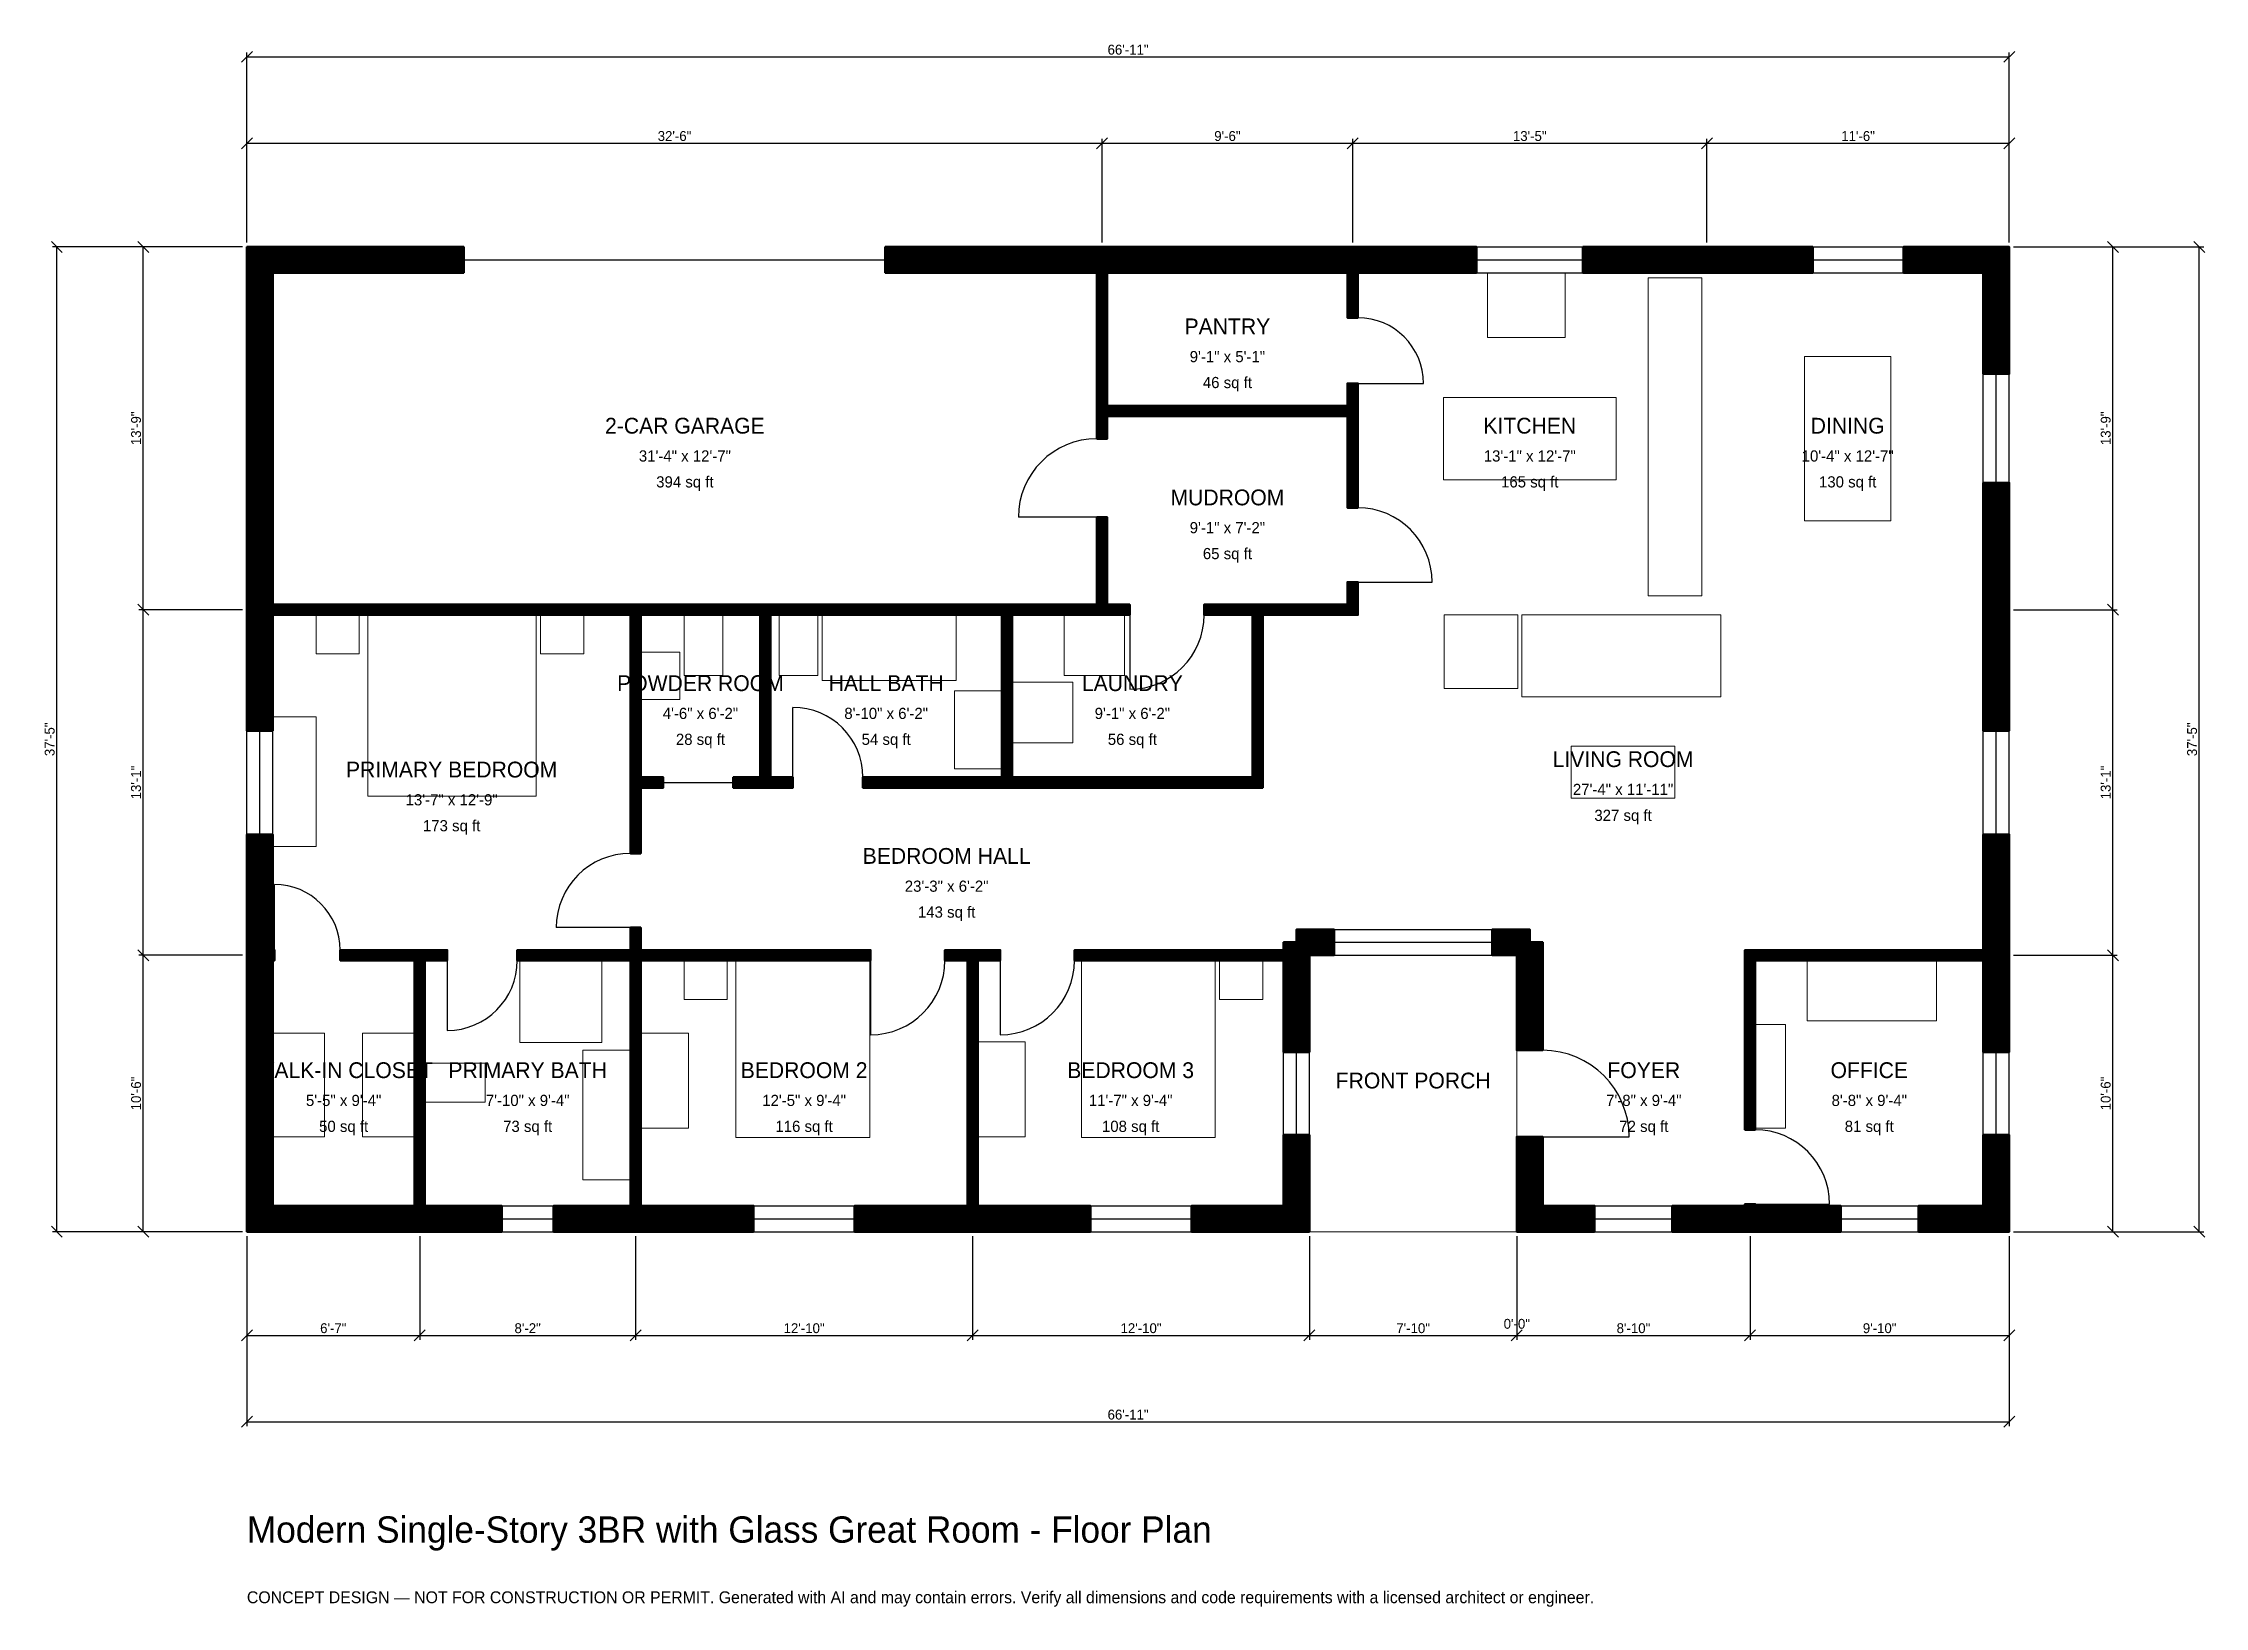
# Model space of a CAD drawing. Header units: inches. Extents: x -93 to 892, y -171 to 542.
import ezdxf
from ezdxf.enums import TextEntityAlignment as Align

# ---------------------------------------------------------------- set-up
doc = ezdxf.new("R2010")
doc.units = ezdxf.units.IN
doc.header["$MEASUREMENT"] = 0
doc.linetypes.add('DASHED', pattern=[0.6, 0.5, -0.1])
for name, color, linetype, lineweight in [('A-ANNO-DIMS', 1, 'Continuous', 13), ('A-ANNO-TEXT', 7, 'Continuous', 18), ('A-AREA-IDEN', 7, 'Continuous', 18), ('A-DOOR', 2, 'Continuous', 25), ('A-FLOR-FIXT', 9, 'Continuous', 13), ('A-FURN', 9, 'Continuous', 13), ('A-GLAZ', 4, 'Continuous', 25), ('A-SITE-PAVE', 8, 'Continuous', 13), ('A-WALL', 7, 'Continuous', 50), ('A-WALL-PATT', 8, 'Continuous', 13)]:
    doc.layers.add(name, color=color, linetype=linetype, lineweight=lineweight)
doc.dimstyles.new('PLAN', dxfattribs={"dimtxt": 4.5, "dimasz": 3, "dimexe": 2, "dimexo": 2, "dimgap": 1, "dimtad": 1, "dimdec": 0, "dimlunit": 4, "dimtsz": 2.5, "dimcen": 2.5, "dimclrd": 1, "dimclre": 1, "dimazin": 3, "dimtfac": 1, "dimtmove": 0, "dimatfit": 3})

msp = doc.modelspace()

# ---------------------------------------------------------------- hatches: boundary and pattern name
at = {"layer": 'A-WALL-PATT'}
h = msp.add_hatch(dxfattribs=at)
h.set_pattern_fill('ANSI31', color=8, scale=0.8)
h.paths.add_polyline_path([(171.2598, 0), (139.7638, 0), (139.7638, 11.811), (171.2598, 11.811), (174.8031, 11.811), (174.8031, 123.622), (123.2283, 123.622), (123.2283, 128.3465), (174.8031, 128.3465), (174.8031, 138.5827), (179.5276, 138.5827), (179.5276, 128.3465), (284.252, 128.3465), (284.252, 123.622), (179.5276, 123.622), (179.5276, 11.811), (183.0709, 11.811), (230.9055, 11.811), (230.9055, 0), (183.0709, 0), (179.5276, 0), (179.5276, 0), (174.8031, 0), (174.8031, 0), (171.2598, 0)])
h.paths.add_polyline_path([(84.6457, 0), (81.1024, 0), (81.1024, 0), (76.378, 0), (76.378, 0), (72.8346, 0), (11.811, 0), (11.811, 0), (0, 0), (0, 0), (0, 0), (0, 11.811), (0, 11.811), (0, 120.0787), (0, 123.622), (0, 123.622), (0, 128.3465), (0, 128.3465), (0, 131.8898), (0, 181.1024), (11.811, 181.1024), (11.811, 131.8898), (11.811, 128.3465), (12.5984, 128.3465), (12.5984, 123.622), (11.811, 123.622), (11.811, 120.0787), (11.811, 11.811), (72.8346, 11.811), (76.378, 11.811), (76.378, 123.622), (42.5197, 123.622), (42.5197, 128.3465), (76.378, 128.3465), (81.1024, 128.3465), (91.3386, 128.3465), (91.3386, 123.622), (81.1024, 123.622), (81.1024, 11.811), (84.6457, 11.811), (116.1417, 11.811), (116.1417, 0), (84.6457, 0)])
h.paths.add_polyline_path([(0, 277.5591), (0, 281.1024), (0, 281.1024), (0, 285.8268), (0, 285.8268), (0, 289.3701), (0, 437.0079), (0, 437.0079), (0, 448.8189), (0, 448.8189), (0, 448.8189), (11.811, 448.8189), (11.811, 448.8189), (98.8189, 448.8189), (98.8189, 437.0079), (11.811, 437.0079), (11.811, 289.3701), (11.811, 285.8268), (174.8031, 285.8268), (179.5276, 285.8268), (233.8583, 285.8268), (238.5827, 285.8268), (344.0945, 285.8268), (348.8189, 285.8268), (387.4016, 285.8268), (387.4016, 325.5906), (392.126, 325.5906), (392.126, 285.8268), (402.3622, 285.8268), (402.3622, 281.1024), (392.126, 281.1024), (387.4016, 281.1024), (348.8189, 281.1024), (348.8189, 207.0866), (458.2677, 207.0866), (458.2677, 281.1024), (458.2677, 281.1024), (436.2205, 281.1024), (436.2205, 285.8268), (458.2677, 285.8268), (458.2677, 285.8268), (462.9921, 285.8268), (501.5748, 285.8268), (501.5748, 296.063), (506.2992, 296.063), (506.2992, 285.8268), (506.2992, 281.1024), (501.5748, 281.1024), (462.9921, 281.1024), (462.9921, 202.3622), (462.9921, 202.3622), (458.2677, 202.3622), (348.8189, 202.3622), (344.0945, 202.3622), (280.7087, 202.3622), (280.7087, 207.0866), (344.0945, 207.0866), (344.0945, 281.1024), (238.5827, 281.1024), (238.5827, 207.0866), (248.8189, 207.0866), (248.8189, 202.3622), (238.5827, 202.3622), (233.8583, 202.3622), (221.6535, 202.3622), (221.6535, 207.0866), (233.8583, 207.0866), (233.8583, 281.1024), (179.5276, 281.1024), (179.5276, 207.0866), (189.7638, 207.0866), (189.7638, 202.3622), (179.5276, 202.3622), (179.5276, 172.4409), (174.8031, 172.4409), (174.8031, 202.3622), (174.8031, 207.0866), (174.8031, 281.1024), (11.811, 281.1024), (11.811, 277.5591), (11.811, 228.3465), (0, 228.3465), (0, 277.5591)])
h.paths.add_polyline_path([(383.8583, 448.8189), (387.4016, 448.8189), (387.4016, 448.8189), (392.126, 448.8189), (392.126, 448.8189), (395.6693, 448.8189), (498.0315, 448.8189), (501.5748, 448.8189), (501.5748, 448.8189), (506.2992, 448.8189), (506.2992, 448.8189), (509.8425, 448.8189), (560.4331, 448.8189), (560.4331, 437.0079), (509.8425, 437.0079), (506.2992, 437.0079), (506.2992, 416.5354), (501.5748, 416.5354), (501.5748, 437.0079), (498.0315, 437.0079), (395.6693, 437.0079), (392.126, 437.0079), (392.126, 376.378), (501.5748, 376.378), (501.5748, 386.6142), (506.2992, 386.6142), (506.2992, 376.378), (506.2992, 371.6535), (506.2992, 329.9213), (501.5748, 329.9213), (501.5748, 371.6535), (392.126, 371.6535), (392.126, 361.4173), (387.4016, 361.4173), (387.4016, 371.6535), (387.4016, 376.378), (387.4016, 437.0079), (383.8583, 437.0079), (290.9449, 437.0079), (290.9449, 448.8189), (383.8583, 448.8189)])
h.paths.add_polyline_path([(659.4488, 448.8189), (671.2598, 448.8189), (713.5827, 448.8189), (713.5827, 437.0079), (671.2598, 437.0079), (659.4488, 437.0079), (608.8583, 437.0079), (608.8583, 448.8189), (659.4488, 448.8189)])
h.paths.add_polyline_path([(791.3386, 448.8189), (791.3386, 448.8189), (803.1496, 448.8189), (803.1496, 448.8189), (803.1496, 448.8189), (803.1496, 437.0079), (803.1496, 437.0079), (803.1496, 390.9449), (791.3386, 390.9449), (791.3386, 437.0079), (754.9213, 437.0079), (754.9213, 448.8189), (791.3386, 448.8189)])
h.paths.add_polyline_path([(803.1496, 289.3701), (803.1496, 277.5591), (803.1496, 228.3465), (791.3386, 228.3465), (791.3386, 277.5591), (791.3386, 289.3701), (791.3386, 341.3386), (803.1496, 341.3386), (803.1496, 289.3701)])
h.paths.add_polyline_path([(803.1496, 131.8898), (803.1496, 128.3465), (803.1496, 128.3465), (803.1496, 123.622), (803.1496, 123.622), (803.1496, 120.0787), (803.1496, 81.8898), (791.3386, 81.8898), (791.3386, 120.0787), (791.3386, 123.622), (687.4016, 123.622), (687.4016, 46.4567), (682.6772, 46.4567), (682.6772, 123.622), (682.6772, 128.3465), (687.4016, 128.3465), (791.3386, 128.3465), (791.3386, 131.8898), (791.3386, 181.1024), (803.1496, 181.1024), (803.1496, 131.8898)])
h.paths.add_polyline_path([(803.1496, 11.811), (803.1496, 11.811), (803.1496, 0), (803.1496, 0), (803.1496, 0), (791.3386, 0), (791.3386, 0), (761.811, 0), (761.811, 11.811), (791.3386, 11.811), (791.3386, 44.0945), (803.1496, 44.0945), (803.1496, 11.811)])
h.paths.add_polyline_path([(690.9449, 0), (687.4016, 0), (687.4016, 0), (682.6772, 0), (682.6772, 0), (679.1339, 0), (649.6063, 0), (649.6063, 11.811), (679.1339, 11.811), (682.6772, 11.811), (682.6772, 12.5984), (687.4016, 12.5984), (687.4016, 11.811), (690.9449, 11.811), (726.378, 11.811), (726.378, 0), (690.9449, 0)])
h.paths.add_polyline_path([(590.5512, 0), (590.5512, 0), (578.7402, 0), (578.7402, 0), (578.7401, 0), (578.7401, 11.811), (578.7402, 11.811), (578.7402, 43.3071), (590.5512, 43.3071), (590.5512, 11.811), (614.1732, 11.811), (614.1732, 0), (590.5512, 0)])
h.paths.add_polyline_path([(578.7402, 125.9843), (567.5197, 125.9843), (567.5197, 137.7953), (584.6457, 137.7953), (584.6457, 131.8898), (590.5512, 131.8898), (590.5512, 82.6772), (578.7402, 82.6772), (578.7402, 125.9843)])
h.paths.add_polyline_path([(486.6142, 125.9843), (486.6142, 125.9842), (484.252, 125.9842), (484.252, 123.622), (484.252, 123.622), (484.252, 81.8898), (472.4409, 81.8898), (472.4409, 123.622), (462.9921, 123.622), (458.2677, 123.622), (377.1654, 123.622), (377.1654, 128.3465), (458.2677, 128.3465), (462.9921, 128.3465), (472.4409, 128.3465), (472.4409, 131.8898), (478.3465, 131.8898), (478.3465, 137.7953), (495.4724, 137.7953), (495.4724, 125.9843), (486.6142, 125.9843)])
h.paths.add_polyline_path([(484.252, 11.811), (484.252, 11.811), (484.252, 0), (484.252, 0), (484.252, 0), (472.4409, 0), (472.4409, 0), (430.5118, 0), (430.5118, 11.811), (472.4409, 11.811), (472.4409, 44.0945), (484.252, 44.0945), (484.252, 11.811)])
h.paths.add_polyline_path([(336.6142, 0), (333.0709, 0), (333.0709, 0), (328.3465, 0), (328.3465, 0), (324.8031, 0), (276.9685, 0), (276.9685, 11.811), (324.8031, 11.811), (328.3465, 11.811), (328.3465, 123.622), (318.1102, 123.622), (318.1102, 128.3465), (328.3465, 128.3465), (333.0709, 128.3465), (343.3071, 128.3465), (343.3071, 123.622), (333.0709, 123.622), (333.0709, 11.811), (336.6142, 11.811), (384.4488, 11.811), (384.4488, 0), (336.6142, 0)])

# ---------------------------------------------------------------- linework, layer by layer
at = {"layer": 'A-DOOR', "linetype": 'DASHED'}
msp.add_line((98.8189, 442.9134), (290.9449, 442.9134), dxfattribs=at)
at = {"layer": 'A-DOOR'}
for p, q in [((506.2992, 386.6142), (536.2205, 386.6142)), ((387.4016, 325.5906), (351.5748, 325.5906)), ((506.2992, 296.063), (540.1575, 296.063)), ((402.3622, 281.1024), (402.3622, 247.2441)), ((248.8189, 207.0866), (248.8189, 238.9764)), ((189.7638, 204.7244), (221.6535, 204.7244)), ((12.5984, 128.3465), (12.5984, 158.2677)), ((174.8031, 138.5827), (140.9449, 138.5827)), ((91.3386, 123.622), (91.3386, 91.7323)), ((284.252, 123.622), (284.252, 89.7638)), ((343.3071, 123.622), (343.3071, 89.7638)), ((590.5512, 43.3071), (629.9213, 43.3071)), ((687.4016, 12.5984), (721.2598, 12.5984))]:
    msp.add_line(p, q, dxfattribs=at)
for centre, radius, start, end in [((506.2992, 386.6142), 29.9213, 0, 90), ((387.4016, 325.5906), 35.8268, 90, 180), ((506.2992, 296.063), 33.8583, 0, 90), ((402.3622, 281.1024), 33.8583, 270, 360), ((248.8189, 207.0866), 31.8898, 0, 90), ((174.8031, 138.5827), 33.8583, 90, 180), ((12.5984, 128.3465), 29.9213, 0, 90), ((91.3386, 123.622), 31.8898, 270, 360), ((284.252, 123.622), 33.8583, 270, 360), ((343.3071, 123.622), 33.8583, 270, 360), ((590.5512, 43.3071), 39.3701, 0, 90), ((687.4016, 12.5984), 33.8583, 0, 90)]:
    msp.add_arc(centre, radius, start, end, dxfattribs=at)
at = {"layer": 'A-FLOR-FIXT'}
for points in [[(638.5827, 289.7638), (662.9921, 289.7638), (662.9921, 434.6457), (638.5827, 434.6457)], [(545.2756, 342.7165), (624.0157, 342.7165), (624.0157, 380.1181), (545.2756, 380.1181)], [(199.2126, 253.5433), (216.9291, 253.5433), (216.9291, 281.1024), (199.2126, 281.1024)], [(242.5197, 253.5433), (260.2362, 253.5433), (260.2362, 281.1024), (242.5197, 281.1024)], [(262.2047, 251.1811), (323.2283, 251.1811), (323.2283, 281.1024), (262.2047, 281.1024)], [(179.5276, 242.5197), (197.2441, 242.5197), (197.2441, 264.1732), (179.5276, 264.1732)], [(322.4409, 211.0236), (344.0945, 211.0236), (344.0945, 246.4567), (322.4409, 246.4567)], [(124.4094, 86.2205), (161.811, 86.2205), (161.811, 123.622), (124.4094, 123.622)], [(153.1496, 23.622), (174.8031, 23.622), (174.8031, 82.6772), (153.1496, 82.6772)], [(81.1024, 59.0551), (108.6614, 59.0551), (108.6614, 76.7717), (81.1024, 76.7717)]]:
    msp.add_lwpolyline(points, close=True, dxfattribs=at)
at = {"layer": 'A-FURN'}
for points in [[(565.3543, 407.4803), (600.7874, 407.4803), (600.7874, 437.0079), (565.3543, 437.0079)], [(709.8425, 324.0157), (749.2126, 324.0157), (749.2126, 398.8189), (709.8425, 398.8189)], [(31.4961, 263.3858), (51.1811, 263.3858), (51.1811, 281.1024), (31.4961, 281.1024)], [(55.1181, 198.4252), (131.8898, 198.4252), (131.8898, 281.1024), (55.1181, 281.1024)], [(133.8583, 263.3858), (153.5433, 263.3858), (153.5433, 281.1024), (133.8583, 281.1024)], [(372.4409, 253.5433), (400, 253.5433), (400, 281.1024), (372.4409, 281.1024)], [(545.6693, 247.6378), (579.1339, 247.6378), (579.1339, 281.1024), (545.6693, 281.1024)], [(581.1024, 243.7008), (671.6535, 243.7008), (671.6535, 281.1024), (581.1024, 281.1024)], [(348.8189, 222.8346), (376.378, 222.8346), (376.378, 250.3937), (348.8189, 250.3937)], [(11.811, 175.5906), (31.4961, 175.5906), (31.4961, 234.6457), (11.811, 234.6457)], [(603.5433, 197.6378), (650.7874, 197.6378), (650.7874, 221.2598), (603.5433, 221.2598)], [(199.2126, 105.9055), (218.8976, 105.9055), (218.8976, 123.622), (199.2126, 123.622)], [(222.8346, 42.9134), (283.8583, 42.9134), (283.8583, 123.622), (222.8346, 123.622)], [(380.315, 42.9134), (441.3386, 42.9134), (441.3386, 123.622), (380.315, 123.622)], [(443.3071, 105.9055), (462.9921, 105.9055), (462.9921, 123.622), (443.3071, 123.622)], [(711.0236, 96.063), (770.0787, 96.063), (770.0787, 123.622), (711.0236, 123.622)], [(11.811, 43.3071), (35.4331, 43.3071), (35.4331, 90.5512), (11.811, 90.5512)], [(52.7559, 43.3071), (76.378, 43.3071), (76.378, 90.5512), (52.7559, 90.5512)], [(179.5276, 47.2441), (201.1811, 47.2441), (201.1811, 90.5512), (179.5276, 90.5512)], [(687.4016, 47.2441), (701.1811, 47.2441), (701.1811, 94.4882), (687.4016, 94.4882)], [(333.0709, 43.3071), (354.7244, 43.3071), (354.7244, 86.6142), (333.0709, 86.6142)]]:
    msp.add_lwpolyline(points, close=True, dxfattribs=at)
at = {"layer": 'A-GLAZ'}
for p, q in [((560.4331, 448.8189), (608.8583, 448.8189)), ((713.5827, 448.8189), (754.9213, 448.8189)), ((560.4331, 442.9134), (608.8583, 442.9134)), ((560.4331, 437.0079), (608.8583, 437.0079)), ((713.5827, 442.9134), (754.9213, 442.9134)), ((713.5827, 437.0079), (754.9213, 437.0079)), ((791.3386, 341.3386), (791.3386, 390.9449)), ((797.2441, 341.3386), (797.2441, 390.9449)), ((803.1496, 341.3386), (803.1496, 390.9449)), ((0, 181.1024), (0, 228.3465)), ((5.9055, 181.1024), (5.9055, 228.3465)), ((11.811, 181.1024), (11.811, 228.3465)), ((791.3386, 181.1024), (791.3386, 228.3465)), ((797.2441, 181.1024), (797.2441, 228.3465)), ((803.1496, 181.1024), (803.1496, 228.3465)), ((495.4724, 137.7953), (567.5197, 137.7953)), ((495.4724, 131.8898), (567.5197, 131.8898)), ((495.4724, 125.9843), (567.5197, 125.9843)), ((472.4409, 44.0945), (472.4409, 81.8898)), ((478.3465, 44.0945), (478.3465, 81.8898)), ((484.252, 44.0945), (484.252, 81.8898)), ((791.3386, 44.0945), (791.3386, 81.8898)), ((797.2441, 44.0945), (797.2441, 81.8898)), ((803.1496, 44.0945), (803.1496, 81.8898)), ((116.1417, 11.811), (139.7638, 11.811)), ((230.9055, 11.811), (276.9685, 11.811)), ((384.4488, 11.811), (430.5118, 11.811)), ((614.1732, 11.811), (649.6063, 11.811)), ((726.378, 11.811), (761.811, 11.811)), ((116.1417, 5.9055), (139.7638, 5.9055)), ((116.1417, 0), (139.7638, 0)), ((230.9055, 5.9055), (276.9685, 5.9055)), ((230.9055, 0), (276.9685, 0)), ((384.4488, 5.9055), (430.5118, 5.9055)), ((384.4488, 0), (430.5118, 0)), ((614.1732, 5.9055), (649.6063, 5.9055)), ((614.1732, 0), (649.6063, 0)), ((726.378, 5.9055), (761.811, 5.9055)), ((726.378, 0), (761.811, 0))]:
    msp.add_line(p, q, dxfattribs=at)
at = {"layer": 'A-SITE-PAVE', "linetype": 'DASHED'}
msp.add_lwpolyline([(484.252, 0), (578.7402, 0), (578.7402, 125.9843), (484.252, 125.9843)], close=True, dxfattribs=at)
at = {"layer": 'A-WALL'}
for points in [[(0, 277.5591), (0, 281.1024), (0, 281.1024), (0, 285.8268), (0, 285.8268), (0, 289.3701), (0, 437.0079), (0, 437.0079), (0, 448.8189), (0, 448.8189), (0, 448.8189), (11.811, 448.8189), (11.811, 448.8189), (98.8189, 448.8189), (98.8189, 437.0079), (11.811, 437.0079), (11.811, 289.3701), (11.811, 285.8268), (174.8031, 285.8268), (179.5276, 285.8268), (233.8583, 285.8268), (238.5827, 285.8268), (344.0945, 285.8268), (348.8189, 285.8268), (387.4016, 285.8268), (387.4016, 325.5906), (392.126, 325.5906), (392.126, 285.8268), (402.3622, 285.8268), (402.3622, 281.1024), (392.126, 281.1024), (387.4016, 281.1024), (348.8189, 281.1024), (348.8189, 207.0866), (458.2677, 207.0866), (458.2677, 281.1024), (458.2677, 281.1024), (436.2205, 281.1024), (436.2205, 285.8268), (458.2677, 285.8268), (458.2677, 285.8268), (462.9921, 285.8268), (501.5748, 285.8268), (501.5748, 296.063), (506.2992, 296.063), (506.2992, 285.8268), (506.2992, 281.1024), (501.5748, 281.1024), (462.9921, 281.1024), (462.9921, 202.3622), (462.9921, 202.3622), (458.2677, 202.3622), (348.8189, 202.3622), (344.0945, 202.3622), (280.7087, 202.3622), (280.7087, 207.0866), (344.0945, 207.0866), (344.0945, 281.1024), (238.5827, 281.1024), (238.5827, 207.0866), (248.8189, 207.0866), (248.8189, 202.3622), (238.5827, 202.3622), (233.8583, 202.3622), (221.6535, 202.3622), (221.6535, 207.0866), (233.8583, 207.0866), (233.8583, 281.1024), (179.5276, 281.1024), (179.5276, 207.0866), (189.7638, 207.0866), (189.7638, 202.3622), (179.5276, 202.3622), (179.5276, 172.4409), (174.8031, 172.4409), (174.8031, 202.3622), (174.8031, 207.0866), (174.8031, 281.1024), (11.811, 281.1024), (11.811, 277.5591), (11.811, 228.3465), (0, 228.3465), (0, 277.5591)], [(383.8583, 448.8189), (387.4016, 448.8189), (387.4016, 448.8189), (392.126, 448.8189), (392.126, 448.8189), (395.6693, 448.8189), (498.0315, 448.8189), (501.5748, 448.8189), (501.5748, 448.8189), (506.2992, 448.8189), (506.2992, 448.8189), (509.8425, 448.8189), (560.4331, 448.8189), (560.4331, 437.0079), (509.8425, 437.0079), (506.2992, 437.0079), (506.2992, 416.5354), (501.5748, 416.5354), (501.5748, 437.0079), (498.0315, 437.0079), (395.6693, 437.0079), (392.126, 437.0079), (392.126, 376.378), (501.5748, 376.378), (501.5748, 386.6142), (506.2992, 386.6142), (506.2992, 376.378), (506.2992, 371.6535), (506.2992, 329.9213), (501.5748, 329.9213), (501.5748, 371.6535), (392.126, 371.6535), (392.126, 361.4173), (387.4016, 361.4173), (387.4016, 371.6535), (387.4016, 376.378), (387.4016, 437.0079), (383.8583, 437.0079), (290.9449, 437.0079), (290.9449, 448.8189), (383.8583, 448.8189)], [(659.4488, 448.8189), (671.2598, 448.8189), (713.5827, 448.8189), (713.5827, 437.0079), (671.2598, 437.0079), (659.4488, 437.0079), (608.8583, 437.0079), (608.8583, 448.8189), (659.4488, 448.8189)], [(791.3386, 448.8189), (791.3386, 448.8189), (803.1496, 448.8189), (803.1496, 448.8189), (803.1496, 448.8189), (803.1496, 437.0079), (803.1496, 437.0079), (803.1496, 390.9449), (791.3386, 390.9449), (791.3386, 437.0079), (754.9213, 437.0079), (754.9213, 448.8189), (791.3386, 448.8189)], [(803.1496, 289.3701), (803.1496, 277.5591), (803.1496, 228.3465), (791.3386, 228.3465), (791.3386, 277.5591), (791.3386, 289.3701), (791.3386, 341.3386), (803.1496, 341.3386), (803.1496, 289.3701)], [(84.6457, 0), (81.1024, 0), (81.1024, 0), (76.378, 0), (76.378, 0), (72.8346, 0), (11.811, 0), (11.811, 0), (0, 0), (0, 0), (0, 0), (0, 11.811), (0, 11.811), (0, 120.0787), (0, 123.622), (0, 123.622), (0, 128.3465), (0, 128.3465), (0, 131.8898), (0, 181.1024), (11.811, 181.1024), (11.811, 131.8898), (11.811, 128.3465), (12.5984, 128.3465), (12.5984, 123.622), (11.811, 123.622), (11.811, 120.0787), (11.811, 11.811), (72.8346, 11.811), (76.378, 11.811), (76.378, 123.622), (42.5197, 123.622), (42.5197, 128.3465), (76.378, 128.3465), (81.1024, 128.3465), (91.3386, 128.3465), (91.3386, 123.622), (81.1024, 123.622), (81.1024, 11.811), (84.6457, 11.811), (116.1417, 11.811), (116.1417, 0), (84.6457, 0)], [(803.1496, 131.8898), (803.1496, 128.3465), (803.1496, 128.3465), (803.1496, 123.622), (803.1496, 123.622), (803.1496, 120.0787), (803.1496, 81.8898), (791.3386, 81.8898), (791.3386, 120.0787), (791.3386, 123.622), (687.4016, 123.622), (687.4016, 46.4567), (682.6772, 46.4567), (682.6772, 123.622), (682.6772, 128.3465), (687.4016, 128.3465), (791.3386, 128.3465), (791.3386, 131.8898), (791.3386, 181.1024), (803.1496, 181.1024), (803.1496, 131.8898)], [(171.2598, 0), (139.7638, 0), (139.7638, 11.811), (171.2598, 11.811), (174.8031, 11.811), (174.8031, 123.622), (123.2283, 123.622), (123.2283, 128.3465), (174.8031, 128.3465), (174.8031, 138.5827), (179.5276, 138.5827), (179.5276, 128.3465), (284.252, 128.3465), (284.252, 123.622), (179.5276, 123.622), (179.5276, 11.811), (183.0709, 11.811), (230.9055, 11.811), (230.9055, 0), (183.0709, 0), (179.5276, 0), (179.5276, 0), (174.8031, 0), (174.8031, 0), (171.2598, 0)], [(336.6142, 0), (333.0709, 0), (333.0709, 0), (328.3465, 0), (328.3465, 0), (324.8031, 0), (276.9685, 0), (276.9685, 11.811), (324.8031, 11.811), (328.3465, 11.811), (328.3465, 123.622), (318.1102, 123.622), (318.1102, 128.3465), (328.3465, 128.3465), (333.0709, 128.3465), (343.3071, 128.3465), (343.3071, 123.622), (333.0709, 123.622), (333.0709, 11.811), (336.6142, 11.811), (384.4488, 11.811), (384.4488, 0), (336.6142, 0)], [(486.6142, 125.9843), (486.6142, 125.9842), (484.252, 125.9842), (484.252, 123.622), (484.252, 123.622), (484.252, 81.8898), (472.4409, 81.8898), (472.4409, 123.622), (462.9921, 123.622), (458.2677, 123.622), (377.1654, 123.622), (377.1654, 128.3465), (458.2677, 128.3465), (462.9921, 128.3465), (472.4409, 128.3465), (472.4409, 131.8898), (478.3465, 131.8898), (478.3465, 137.7953), (495.4724, 137.7953), (495.4724, 125.9843), (486.6142, 125.9843)], [(578.7402, 125.9843), (567.5197, 125.9843), (567.5197, 137.7953), (584.6457, 137.7953), (584.6457, 131.8898), (590.5512, 131.8898), (590.5512, 82.6772), (578.7402, 82.6772), (578.7402, 125.9843)], [(484.252, 11.811), (484.252, 11.811), (484.252, 0), (484.252, 0), (484.252, 0), (472.4409, 0), (472.4409, 0), (430.5118, 0), (430.5118, 11.811), (472.4409, 11.811), (472.4409, 44.0945), (484.252, 44.0945), (484.252, 11.811)], [(590.5512, 0), (590.5512, 0), (578.7402, 0), (578.7402, 0), (578.7401, 0), (578.7401, 11.811), (578.7402, 11.811), (578.7402, 43.3071), (590.5512, 43.3071), (590.5512, 11.811), (614.1732, 11.811), (614.1732, 0), (590.5512, 0)], [(803.1496, 11.811), (803.1496, 11.811), (803.1496, 0), (803.1496, 0), (803.1496, 0), (791.3386, 0), (791.3386, 0), (761.811, 0), (761.811, 11.811), (791.3386, 11.811), (791.3386, 44.0945), (803.1496, 44.0945), (803.1496, 11.811)], [(690.9449, 0), (687.4016, 0), (687.4016, 0), (682.6772, 0), (682.6772, 0), (679.1339, 0), (649.6063, 0), (649.6063, 11.811), (679.1339, 11.811), (682.6772, 11.811), (682.6772, 12.5984), (687.4016, 12.5984), (687.4016, 11.811), (690.9449, 11.811), (726.378, 11.811), (726.378, 0), (690.9449, 0)]]:
    msp.add_lwpolyline(points, close=True, dxfattribs=at)

# ---------------------------------------------------------------- texts
at = {"layer": 'A-ANNO-TEXT'}
for s, height, p in [('Modern Single-Story 3BR with Glass Great Room - Floor Plan', 12, (0, -141.7323)), ('CONCEPT DESIGN — NOT FOR CONSTRUCTION OR PERMIT. Generated with AI and may contain errors. Verify all dimensions and code requirements with a licensed architect or engineer.', 5.4, (0, -169.2913))]:
    msp.add_text(s, height=height, dxfattribs=at).set_placement(p)
at = {"layer": 'A-AREA-IDEN'}
for s, height, p in [('PANTRY', 7.2, (446.8504, 412.5984)), ('9\'-1" x 5\'-1"', 5.1, (446.8504, 398.8189)), ('46 sq ft', 5.1, (446.8504, 387.0079)), ('2-CAR GARAGE', 7.2, (199.6063, 367.3228)), ('KITCHEN', 7.2, (584.6457, 367.3228)), ('DINING', 7.2, (729.5276, 367.3228)), ('31\'-4" x 12\'-7"', 5.1, (199.6063, 353.5433)), ('13\'-1" x 12\'-7"', 5.1, (584.6457, 353.5433)), ('10\'-4" x 12\'-7"', 5.1, (729.5276, 353.5433)), ('394 sq ft', 5.1, (199.6063, 341.7323)), ('MUDROOM', 7.2, (446.8504, 334.6457)), ('165 sq ft', 5.1, (584.6457, 341.7323)), ('130 sq ft', 5.1, (729.5276, 341.7323)), ('9\'-1" x 7\'-2"', 5.1, (446.8504, 320.8661)), ('65 sq ft', 5.1, (446.8504, 309.0551)), ('POWDER ROOM', 7.2, (206.6929, 250)), ('HALL BATH', 7.2, (291.3386, 250)), ('LAUNDRY', 7.2, (403.5433, 250)), ('4\'-6" x 6\'-2"', 5.1, (206.6929, 236.2205)), ('8\'-10" x 6\'-2"', 5.1, (291.3386, 236.2205)), ('9\'-1" x 6\'-2"', 5.1, (403.5433, 236.2205)), ('28 sq ft', 5.1, (206.6929, 224.4094)), ('54 sq ft', 5.1, (291.3386, 224.4094)), ('56 sq ft', 5.1, (403.5433, 224.4094)), ('LIVING ROOM', 7.2, (627.1654, 215.3543)), ('PRIMARY BEDROOM', 7.2, (93.3071, 210.6299)), ('13\'-7" x 12\'-9"', 5.1, (93.3071, 196.8504)), ('27\'-4" x 11\'-11"', 5.1, (627.1654, 201.5748)), ('173 sq ft', 5.1, (93.3071, 185.0394)), ('327 sq ft', 5.1, (627.1654, 189.7638)), ('BEDROOM HALL', 7.2, (318.8976, 171.2598)), ('23\'-3" x 6\'-2"', 5.1, (318.8976, 157.4803)), ('143 sq ft', 5.1, (318.8976, 145.6693)), ('WALK-IN CLOSET', 7.2, (44.0945, 73.622)), ('PRIMARY BATH', 7.2, (127.9528, 73.622)), ('BEDROOM 2', 7.2, (253.937, 73.622)), ('BEDROOM 3', 7.2, (402.7559, 73.622)), ('FRONT PORCH', 7.2, (531.4961, 68.8976)), ('FOYER', 7.2, (636.6142, 73.622)), ('OFFICE', 7.2, (739.3701, 73.622)), ('5\'-5" x 9\'-4"', 5.1, (44.0945, 59.8425)), ('7\'-10" x 9\'-4"', 5.1, (127.9528, 59.8425)), ('12\'-5" x 9\'-4"', 5.1, (253.937, 59.8425)), ('11\'-7" x 9\'-4"', 5.1, (402.7559, 59.8425)), ('7\'-8" x 9\'-4"', 5.1, (636.6142, 59.8425)), ('8\'-8" x 9\'-4"', 5.1, (739.3701, 59.8425)), ('50 sq ft', 5.1, (44.0945, 48.0315)), ('73 sq ft', 5.1, (127.9528, 48.0315)), ('116 sq ft', 5.1, (253.937, 48.0315)), ('108 sq ft', 5.1, (402.7559, 48.0315)), ('72 sq ft', 5.1, (636.6142, 48.0315)), ('81 sq ft', 5.1, (739.3701, 48.0315))]:
    msp.add_text(s, height=height, dxfattribs=at).set_placement(p, align=Align.MIDDLE_CENTER)

# ---------------------------------------------------------------- dimensions: what is measured, and where the dimension line sits
at = {"layer": 'A-ANNO-DIMS'}
for base, p1, p2, text in [((0, 535.4331), (0, 448.8189), (803.1496, 448.8189), '66\'-11"'), ((0, 496.063), (0, 448.8189), (389.7638, 448.8189), '32\'-6"'), ((389.7638, 496.063), (389.7638, 448.8189), (503.937, 448.8189), '9\'-6"'), ((503.937, 496.063), (503.937, 448.8189), (665.3543, 448.8189), '13\'-5"'), ((665.3543, 496.063), (665.3543, 448.8189), (803.1496, 448.8189), '11\'-6"'), ((0, -47.2441), (0, 0), (78.7402, 0), '6\'-7"'), ((0, -86.6142), (0, 0), (803.1496, 0), '66\'-11"'), ((78.7402, -47.2441), (78.7402, 0), (177.1654, 0), '8\'-2"'), ((177.1654, -47.2441), (177.1654, 0), (330.7087, 0), '12\'-10"'), ((330.7087, -47.2441), (330.7087, 0), (484.252, 0), '12\'-10"'), ((484.252, -47.2441), (484.252, 0), (578.7402, 0), '7\'-10"'), ((578.7402, -47.2441), (578.7402, 0), (578.7402, 0), '0\'-0"'), ((578.7402, -47.2441), (578.7402, 0), (685.0394, 0), '8\'-10"'), ((685.0394, -47.2441), (685.0394, 0), (803.1496, 0), '9\'-10"')]:
    msp.add_linear_dim(base=base, p1=p1, p2=p2, text=text, dimstyle='PLAN', dxfattribs=at).render()
for base, p1, p2, text in [((-86.6142, 0), (0, 0), (0, 448.8189), '37\'-5"'), ((-47.2441, 283.4646), (0, 283.4646), (0, 448.8189), '13\'-9"'), ((850.3937, 283.4646), (803.1496, 283.4646), (803.1496, 448.8189), '13\'-9"'), ((889.7638, 0), (803.1496, 0), (803.1496, 448.8189), '37\'-5"'), ((-47.2441, 125.9843), (0, 125.9843), (0, 283.4646), '13\'-1"'), ((850.3937, 125.9843), (803.1496, 125.9843), (803.1496, 283.4646), '13\'-1"'), ((-47.2441, 0), (0, 0), (0, 125.9843), '10\'-6"'), ((850.3937, 0), (803.1496, 0), (803.1496, 125.9843), '10\'-6"')]:
    msp.add_linear_dim(base=base, p1=p1, p2=p2, angle=90, text=text, dimstyle='PLAN', dxfattribs=at).render()

doc.saveas('drawing.dxf')
